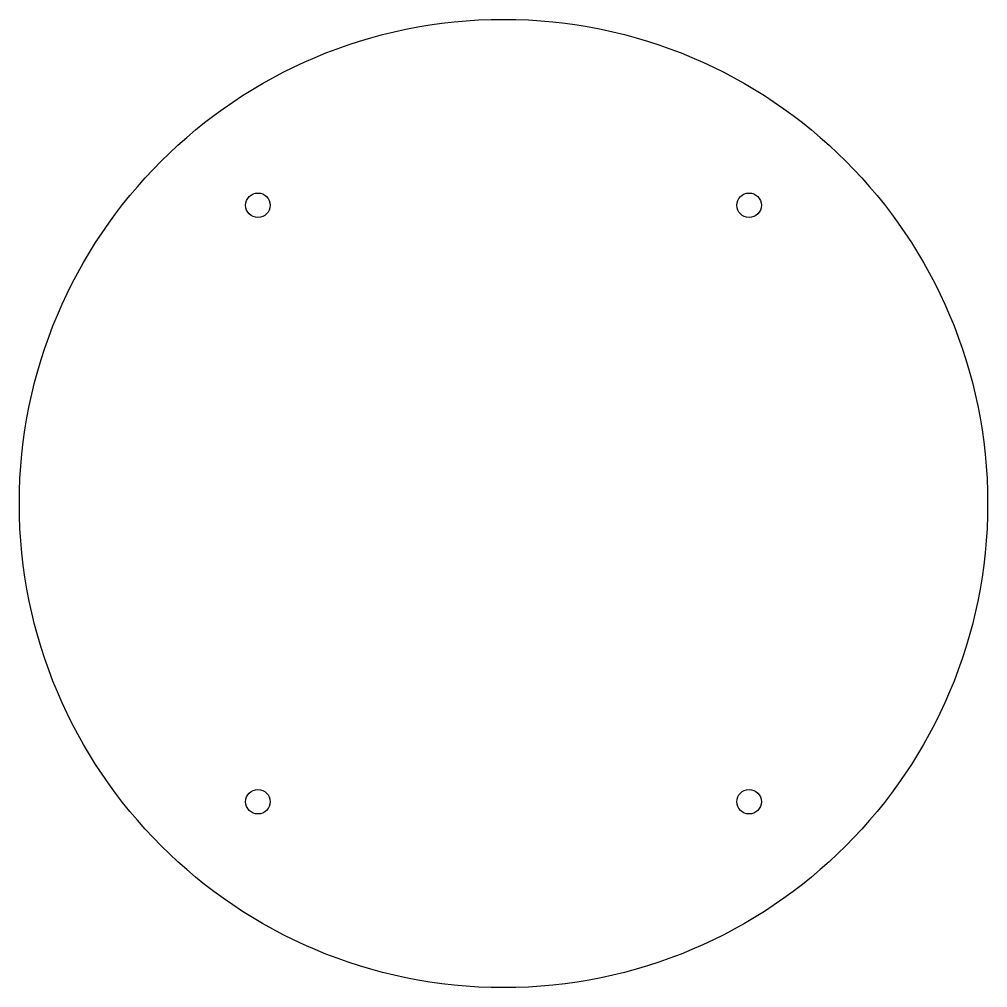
# Model space of a CAD drawing. Header units: millimetres. Extents: x -69 to 69, y -69 to 69.
import ezdxf

# ---------------------------------------------------------------- set-up
doc = ezdxf.new("R2010")
doc.units = ezdxf.units.MM
doc.layers.get('0').update_dxf_attribs({"linetype": 'CONTINUOUS'})

msp = doc.modelspace()

# ---------------------------------------------------------------- linework, layer by layer
for centre, radius in [((0, 0), 69), ((-35, 42.5), 1.75), ((35, 42.5), 1.75), ((-35, -42.5), 1.75), ((35, -42.5), 1.75)]:
    msp.add_circle(centre, radius)

doc.saveas('drawing.dxf')
